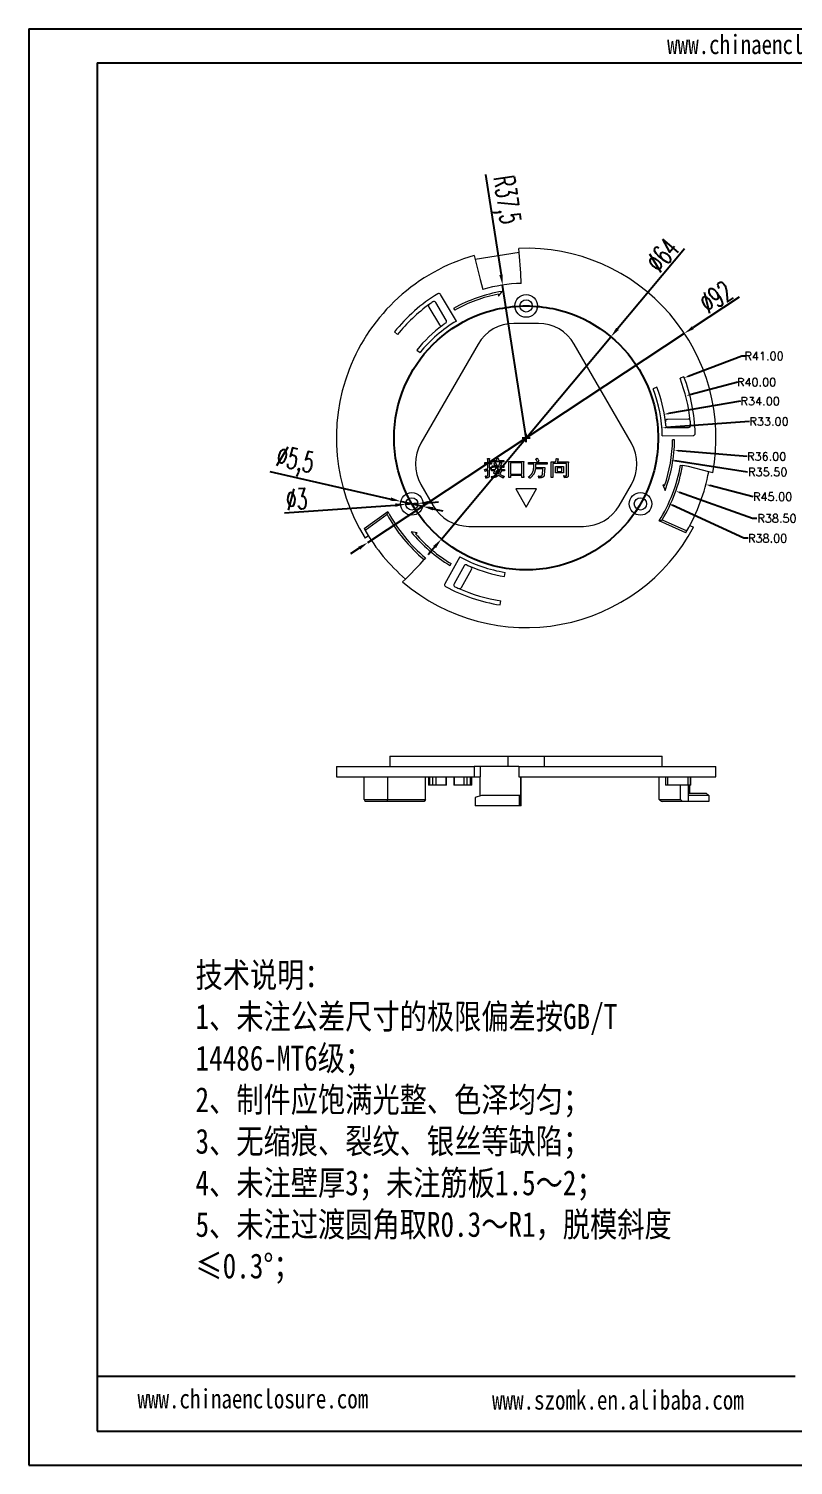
# Model space of a CAD drawing. Header units: inches. Extents: x 1813 to 4218, y 284 to 889.
# Drawn here: x 3725.3 to 3910.6, y 284.3 to 632.6 of the extents above; entities that cross this region are included whole.
import ezdxf

# ---------------------------------------------------------------- set-up
doc = ezdxf.new("R2010")
doc.units = ezdxf.units.IN
doc.header["$LTSCALE"] = 15
doc.linetypes.add('CENTER2', pattern=[28.575, 19.05, -3.175, 3.175, -3.175])
doc.layers.add('文字', color=81, linetype='Continuous')
doc.styles.add('SLDTEXTSTYLE2', font='TXT', dxfattribs={"width": 0.6, "bigfont": 'bigfont'})
doc.styles.get("Standard").update_dxf_attribs({"font": 'txt', "bigfont": 'gbcbig.shx'})
doc.styles.add('宋体', font='', dxfattribs={"width": 0.8, "height": 3.5})
doc.styles.get('宋体').set_extended_font_data('SimSun')
doc.dimstyles.new('2.5', dxfattribs={"dimtxt": 2, "dimasz": 1, "dimexe": 0.18, "dimexo": 0.0625, "dimgap": 0.09, "dimtad": 0, "dimtih": 1, "dimtoh": 1, "dimzin": 0, "dimdsep": 46, "dimtxsty": 'Standard', "dimcen": 1, "dimadec": 0, "dimazin": 2, "dimtfac": 1, "dimtofl": 0, "dimtmove": 0, "dimatfit": 3, "dimfxl": 1, "dimtolj": 1, "dimtzin": 0, "dimarcsym": 0})
doc.dimstyles.new('5', dxfattribs={"dimtxt": 5, "dimasz": 2.5, "dimexe": 1.25, "dimexo": 0.625, "dimtad": 1, "dimtxsty": 'SLDTEXTSTYLE2', "dimcen": 2.5, "dimclrd": 256, "dimclre": 256, "dimclrt": 256, "dimadec": 0, "dimazin": 0, "dimtfac": 1, "dimtmove": 0, "dimatfit": 3, "dimfxl": 1, "dimarcsym": 0})

# ---------------------------------------------------------------- blocks, each defined once
blk = doc.blocks.new('*D72')
at = {"lineweight": -2}
for p, q in [((3897.46, 567.53), (3886.32, 560.16)), ((3807.48, 508.06), (3884.23, 558.78)), ((3805.4, 506.68), (3803.31, 505.3))]:
    blk.add_line(p, q, dxfattribs=at)
for points in [[(3886.09, 560.51), (3886.55, 559.81), (3884.23, 558.78)], [(3805.17, 507.03), (3805.63, 506.33), (3807.48, 508.06)]]:
    blk.add_solid(points)
at = {"layer": 'Defpoints', "color": 0}
for p in [(3884.23, 558.78), (3807.48, 508.06)]:
    blk.add_point(p, dxfattribs=at)
at = {"insert": (3891.88, 567.58), "char_height": 5, "attachment_point": 5, "rotation": 33.4616, "style": 'SLDTEXTSTYLE2'}
blk.add_mtext('∅92', dxfattribs=at)
blk = doc.blocks.new('*D73')
at = {"color": 0, "lineweight": -2}
for p, q in [((3898.11, 553.28), (3885.12, 548.34)), ((3899.11, 553.28), (3898.11, 553.28)), ((3844.86, 533.42), (3846.86, 533.42)), ((3845.86, 532.42), (3845.86, 534.42))]:
    blk.add_line(p, q, dxfattribs=at)
at = {"color": 0}
blk.add_solid([(3885.06, 548.5), (3885.18, 548.19), (3884.18, 547.99)], dxfattribs=at)
at = {"layer": 'Defpoints', "color": 0}
for p in [(3884.18, 547.99), (3845.86, 533.42)]:
    blk.add_point(p, dxfattribs=at)
at = {"color": 0, "insert": (3903.53, 553.28), "char_height": 2, "attachment_point": 5}
blk.add_mtext('\\A1;R41.00', dxfattribs=at)
blk = doc.blocks.new('*D74')
at = {"color": 0, "lineweight": -2}
for p, q in [((3897.13, 546.93), (3885.5, 543.87)), ((3844.86, 533.42), (3846.86, 533.42)), ((3845.86, 532.42), (3845.86, 534.42))]:
    blk.add_line(p, q, dxfattribs=at)
at = {"color": 0}
blk.add_solid([(3885.46, 544.03), (3885.55, 543.71), (3884.54, 543.62)], dxfattribs=at)
at = {"layer": 'Defpoints', "color": 0}
for p in [(3884.54, 543.62), (3845.86, 533.42)]:
    blk.add_point(p, dxfattribs=at)
at = {"color": 0, "insert": (3901.72, 546.93), "char_height": 2, "attachment_point": 5}
blk.add_mtext('\\A1;R40.00', dxfattribs=at)
blk = doc.blocks.new('*D75')
at = {"color": 0, "lineweight": -2}
for p, q in [((3897.83, 542.33), (3880.35, 539.34)), ((3844.86, 533.42), (3846.86, 533.42)), ((3845.86, 532.42), (3845.86, 534.42))]:
    blk.add_line(p, q, dxfattribs=at)
at = {"color": 0}
blk.add_solid([(3880.33, 539.5), (3880.38, 539.17), (3879.37, 539.17)], dxfattribs=at)
at = {"layer": 'Defpoints', "color": 0}
for p in [(3879.37, 539.17), (3845.86, 533.42)]:
    blk.add_point(p, dxfattribs=at)
at = {"color": 0, "insert": (3902.59, 542.33), "char_height": 2, "attachment_point": 5}
blk.add_mtext('\\A1;R34.00', dxfattribs=at)
blk = doc.blocks.new('*D76')
at = {"color": 0, "lineweight": -2}
for p, q in [((3899.98, 537.4), (3879.77, 535.91)), ((3844.86, 533.42), (3846.86, 533.42)), ((3845.86, 532.42), (3845.86, 534.42))]:
    blk.add_line(p, q, dxfattribs=at)
at = {"color": 0}
blk.add_solid([(3879.75, 536.08), (3879.78, 535.75), (3878.77, 535.84)], dxfattribs=at)
at = {"layer": 'Defpoints', "color": 0}
for p in [(3845.86, 533.42), (3878.77, 535.84)]:
    blk.add_point(p, dxfattribs=at)
at = {"color": 0, "insert": (3904.74, 537.4), "char_height": 2, "attachment_point": 5}
blk.add_mtext('\\A1;R33.00', dxfattribs=at)
blk = doc.blocks.new('*D77')
at = {"color": 0, "lineweight": -2}
for p, q in [((3844.86, 533.42), (3846.86, 533.42)), ((3845.86, 532.42), (3845.86, 534.42)), ((3900.74, 513.9), (3883.07, 520.18)), ((3901.74, 513.9), (3900.74, 513.9))]:
    blk.add_line(p, q, dxfattribs=at)
at = {"color": 0}
blk.add_solid([(3883.13, 520.34), (3883.02, 520.03), (3882.13, 520.52)], dxfattribs=at)
at = {"layer": 'Defpoints', "color": 0}
for p in [(3845.86, 533.42), (3882.13, 520.52)]:
    blk.add_point(p, dxfattribs=at)
at = {"color": 0, "insert": (3906.67, 513.9), "char_height": 2, "attachment_point": 5}
blk.add_mtext('\\A1;R38.50', dxfattribs=at)
blk = doc.blocks.new('*D78')
at = {"color": 0, "lineweight": -2}
for p, q in [((3844.86, 533.42), (3846.86, 533.42)), ((3845.86, 532.42), (3845.86, 534.42)), ((3898.64, 509.07), (3881.27, 517.08)), ((3899.64, 509.07), (3898.64, 509.07))]:
    blk.add_line(p, q, dxfattribs=at)
at = {"color": 0}
blk.add_solid([(3881.34, 517.23), (3881.2, 516.93), (3880.36, 517.5)], dxfattribs=at)
at = {"layer": 'Defpoints', "color": 0}
for p in [(3845.86, 533.42), (3880.36, 517.5)]:
    blk.add_point(p, dxfattribs=at)
at = {"color": 0, "insert": (3904.39, 509.07), "char_height": 2, "attachment_point": 5}
blk.add_mtext('\\A1;R38.00', dxfattribs=at)
blk = doc.blocks.new('*D79')
at = {"color": 0, "lineweight": -2}
for p, q in [((3844.86, 533.42), (3846.86, 533.42)), ((3845.86, 532.42), (3845.86, 534.42)), ((3900.86, 519.16), (3890.38, 521.87))]:
    blk.add_line(p, q, dxfattribs=at)
at = {"color": 0}
blk.add_solid([(3890.43, 522.03), (3890.34, 521.71), (3889.42, 522.12)], dxfattribs=at)
at = {"layer": 'Defpoints', "color": 0}
for p in [(3845.86, 533.42), (3889.42, 522.12)]:
    blk.add_point(p, dxfattribs=at)
at = {"color": 0, "insert": (3905.62, 519.16), "char_height": 2, "attachment_point": 5}
blk.add_mtext('\\A1;R45.00', dxfattribs=at)
blk = doc.blocks.new('*D80')
at = {"lineweight": -2}
for p, q in [((3884.26, 579.25), (3868.01, 559.86)), ((3825.31, 508.89), (3866.41, 557.95)), ((3823.7, 506.98), (3822.09, 505.06))]:
    blk.add_line(p, q, dxfattribs=at)
for points in [[(3867.7, 560.13), (3868.33, 559.6), (3866.41, 557.95)], [(3823.38, 507.24), (3824.02, 506.71), (3825.31, 508.89)]]:
    blk.add_solid(points)
at = {"layer": 'Defpoints', "color": 0}
for p in [(3866.41, 557.95), (3825.31, 508.89)]:
    blk.add_point(p, dxfattribs=at)
at = {"insert": (3878.89, 577.72), "char_height": 5, "attachment_point": 5, "rotation": 50.0415, "style": 'SLDTEXTSTYLE2'}
blk.add_mtext('∅64', dxfattribs=at)
blk = doc.blocks.new('*D81')
at = {"lineweight": -2}
for p, q in [((3783.75, 525.26), (3813.03, 518.59)), ((3820.83, 516.81), (3815.46, 518.03)), ((3823.26, 516.25), (3825.7, 515.7))]:
    blk.add_line(p, q, dxfattribs=at)
for points in [[(3813.12, 518.99), (3812.93, 518.18), (3815.46, 518.03)], [(3823.36, 516.66), (3823.17, 515.85), (3820.83, 516.81)]]:
    blk.add_solid(points)
at = {"layer": 'Defpoints', "color": 0}
for p in [(3815.46, 518.03), (3820.83, 516.81)]:
    blk.add_point(p, dxfattribs=at)
at = {"insert": (3789.78, 527.52), "char_height": 5, "attachment_point": 5, "rotation": 347.1523, "style": 'SLDTEXTSTYLE2'}
blk.add_mtext('∅5,5', dxfattribs=at)
blk = doc.blocks.new('*D82')
at = {"lineweight": -2}
for p, q in [((3787.32, 515.25), (3814.15, 517.14)), ((3819.64, 517.53), (3816.65, 517.31)), ((3822.13, 517.7), (3824.63, 517.88))]:
    blk.add_line(p, q, dxfattribs=at)
for points in [[(3814.13, 517.55), (3814.18, 516.72), (3816.65, 517.31)], [(3822.11, 518.12), (3822.16, 517.29), (3819.64, 517.53)]]:
    blk.add_solid(points)
at = {"layer": 'Defpoints', "color": 0}
for p in [(3816.65, 517.31), (3819.64, 517.53)]:
    blk.add_point(p, dxfattribs=at)
at = {"insert": (3790.22, 518.58), "char_height": 5, "attachment_point": 5, "rotation": 4.034, "style": 'SLDTEXTSTYLE2'}
blk.add_mtext('∅3', dxfattribs=at)
blk = doc.blocks.new('*D83')
at = {"lineweight": -2}
for p, q in [((3836.03, 597.29), (3839.77, 572.95)), ((3845.86, 533.42), (3840.15, 570.48))]:
    blk.add_line(p, q, dxfattribs=at)
blk.add_solid([(3840.19, 573.02), (3839.36, 572.89), (3840.15, 570.48)])
at = {"layer": 'Defpoints', "color": 0}
for p in [(3840.15, 570.48), (3845.86, 533.42)]:
    blk.add_point(p, dxfattribs=at)
at = {"insert": (3840.57, 591.04), "char_height": 5, "attachment_point": 5, "rotation": 278.7489, "style": 'SLDTEXTSTYLE2'}
blk.add_mtext('R37,5', dxfattribs=at)
blk = doc.blocks.new('*D89')
at = {"color": 0, "lineweight": -2}
for p, q in [((3844.86, 533.42), (3846.86, 533.42)), ((3845.86, 532.42), (3845.86, 534.42)), ((3899.42, 528.91), (3882.73, 530.32))]:
    blk.add_line(p, q, dxfattribs=at)
at = {"color": 0}
blk.add_solid([(3882.74, 530.48), (3882.71, 530.15), (3881.73, 530.4)], dxfattribs=at)
at = {"layer": 'Defpoints', "color": 0}
for p in [(3845.86, 533.42), (3881.73, 530.4)]:
    blk.add_point(p, dxfattribs=at)
at = {"color": 0, "insert": (3904.17, 528.91), "char_height": 2, "attachment_point": 5}
blk.add_mtext('\\A1;R36.00', dxfattribs=at)
blk = doc.blocks.new('*D90')
at = {"color": 0, "lineweight": -2}
for p, q in [((3844.86, 533.42), (3846.86, 533.42)), ((3845.86, 532.42), (3845.86, 534.42)), ((3899.51, 525.14), (3881.93, 527.85))]:
    blk.add_line(p, q, dxfattribs=at)
at = {"color": 0}
blk.add_solid([(3881.96, 528.02), (3881.9, 527.69), (3880.94, 528)], dxfattribs=at)
at = {"layer": 'Defpoints', "color": 0}
for p in [(3845.86, 533.42), (3880.94, 528)]:
    blk.add_point(p, dxfattribs=at)
at = {"color": 0, "insert": (3904.43, 525.14), "char_height": 2, "attachment_point": 5}
blk.add_mtext('\\A1;R35.50', dxfattribs=at)

msp = doc.modelspace()

# ---------------------------------------------------------------- linework, layer by layer
for p, q in [((3725.294, 632.646), (4217.981, 632.646)), ((3725.294, 632.646), (3725.294, 284.282)), ((3741.883, 624.352), (4209.687, 624.352)), ((3741.883, 624.352), (3741.883, 292.576)), ((3911.089, 305.847), (3741.883, 305.847)), ((3741.883, 292.576), (4209.687, 292.576)), ((3725.294, 284.282), (4217.981, 284.282))]:
    msp.add_line(p, q)
at = {"color": 7, "linetype": 'Continuous', "lineweight": 15}
for p, q in [((3844.197, 578.39), (3833.513, 576.695)), ((3844.197, 578.39), (3844.121, 579.387)), ((3844.575, 573.4), (3844.197, 578.39)), ((3833.277, 577.666), (3833.513, 576.695)), ((3833.513, 576.695), (3834.699, 571.832)), ((3834.699, 571.832), (3835.396, 569.432)), ((3844.655, 570.901), (3844.575, 573.4)), ((3828.953, 561.762), (3825.112, 568.2)), ((3839.146, 567.814), (3840.05, 568.949)), ((3839.146, 568.28), (3839.146, 567.814)), ((3822.267, 565.161), (3824.84, 560.848)), ((3826.513, 561.947), (3823.946, 566.251)), ((3828.282, 564.838), (3828.538, 564.409)), ((3848.827, 561.17), (3842.888, 561.17)), ((3813.911, 559.119), (3814.69, 558.492)), ((3819.366, 554.732), (3820.145, 554.105)), ((3834.228, 556.17), (3820.341, 532.117)), ((3871.375, 532.117), (3857.487, 556.17)), ((3884.087, 548.237), (3883.154, 547.876)), ((3877.56, 545.707), (3876.627, 545.346)), ((3885.141, 537.979), (3880.119, 537.908)), ((3878.854, 533.89), (3886.35, 533.996)), ((3880.235, 535.909), (3885.246, 535.981)), ((3881.854, 532.932), (3881.354, 532.925)), ((3835.833, 527.068), (3835.833, 527.477)), ((3836.406, 527.436), (3836.549, 527.436)), ((3836.549, 527.089), (3836.406, 527.089)), ((3836.508, 528.398), (3836.958, 528.398)), ((3836.549, 527.436), (3836.549, 528.051)), ((3836.549, 525.983), (3836.549, 527.089)), ((3836.918, 528.051), (3836.918, 527.436)), ((3836.918, 527.089), (3836.918, 526.127)), ((3837.429, 527.457), (3837.429, 527.068)), ((3837.593, 526.27), (3837.593, 526.659)), ((3837.634, 527.6), (3837.634, 527.969)), ((3838.023, 526.618), (3839.23, 526.618)), ((3840.07, 526.29), (3838.064, 526.29)), ((3838.125, 527.948), (3838.821, 527.948)), ((3839.988, 527.621), (3838.187, 527.621)), ((3839.108, 528.521), (3839.271, 527.948)), ((3839.271, 527.948), (3839.967, 527.948)), ((3839.619, 526.618), (3840.029, 526.618)), ((3840.458, 527.969), (3840.458, 527.6)), ((3840.458, 526.659), (3840.458, 526.27)), ((3841.646, 527.723), (3845.268, 527.723)), ((3841.666, 524.653), (3841.666, 526.802)), ((3844.839, 527.375), (3842.075, 527.375)), ((3842.075, 527.375), (3842.075, 524.632)), ((3844.839, 524.632), (3844.839, 527.375)), ((3845.248, 526.802), (3845.248, 524.653)), ((3846.415, 527.048), (3846.415, 527.457)), ((3847.131, 527.436), (3850.181, 527.436)), ((3847.725, 527.068), (3847.151, 527.068)), ((3848.113, 526.249), (3850.406, 526.249)), ((3850.242, 527.068), (3848.134, 527.068)), ((3850.979, 527.457), (3850.979, 527.048)), ((3851.9, 527.6), (3852.964, 527.6)), ((3851.92, 524.653), (3851.92, 526.863)), ((3852.33, 527.232), (3852.33, 523.793)), ((3855.666, 527.232), (3852.33, 527.232)), ((3852.964, 526.515), (3854.95, 526.515)), ((3853.394, 527.6), (3856.096, 527.6)), ((3854.499, 526.188), (3853.394, 526.188)), ((3853.394, 526.188), (3853.394, 525.267)), ((3854.499, 525.267), (3854.499, 526.188)), ((3855.666, 524.469), (3855.666, 527.232)), ((3856.075, 526.884), (3856.075, 524.387)), ((3883.281, 526.827), (3883.774, 526.74)), ((3885.251, 526.48), (3883.774, 526.74)), ((3890.104, 525.218), (3885.251, 526.48)), ((3836.549, 524.428), (3836.549, 525.594)), ((3836.918, 525.738), (3836.918, 524.264)), ((3837.47, 525.41), (3837.47, 525.799)), ((3837.92, 525.758), (3838.412, 525.758)), ((3838.268, 525.431), (3837.941, 525.431)), ((3839.476, 525.431), (3838.698, 525.431)), ((3838.862, 525.758), (3840.172, 525.758)), ((3840.213, 525.431), (3839.865, 525.431)), ((3840.622, 525.779), (3840.622, 525.41)), ((3842.075, 523.855), (3841.646, 523.855)), ((3842.075, 524.632), (3844.839, 524.632)), ((3842.075, 524.284), (3842.075, 523.855)), ((3844.839, 524.284), (3842.075, 524.284)), ((3844.839, 523.855), (3844.839, 524.284)), ((3845.268, 523.855), (3844.839, 523.855)), ((3849.935, 525.881), (3848.093, 525.881)), ((3849.812, 524.551), (3849.935, 525.881)), ((3850.324, 525.472), (3850.201, 524.346)), ((3852.33, 523.793), (3851.9, 523.793)), ((3854.95, 524.939), (3852.964, 524.939)), ((3852.985, 525.513), (3852.985, 526.024)), ((3853.394, 525.267), (3854.499, 525.267)), ((3854.929, 525.983), (3854.929, 525.513)), ((3891.074, 524.966), (3890.104, 525.218)), ((3820.341, 522.117), (3823.31, 516.974)), ((3848.392, 521.044), (3843.323, 521.044)), ((3843.323, 521.044), (3845.858, 516.654)), ((3845.858, 516.654), (3848.392, 521.044)), ((3868.405, 516.974), (3871.375, 522.117)), ((3879.403, 521.803), (3878.999, 522.035)), ((3878.999, 522.035), (3879.53, 520.686)), ((3806.598, 511.428), (3812.314, 515.564)), ((3812.146, 514.825), (3806.846, 510.99)), ((3884.533, 510.416), (3878.093, 513.299)), ((3878.817, 513.523), (3884.788, 510.85)), ((3885.522, 512.165), (3886.437, 511.756)), ((3807.618, 509.698), (3806.806, 509.11)), ((3819.427, 510.411), (3817.993, 510.626)), ((3819.024, 510.178), (3819.427, 510.411)), ((3831.97, 511.974), (3859.745, 511.974)), ((3816.631, 499.203), (3820.15, 502.775)), ((3820.15, 502.775), (3821.114, 503.924)), ((3821.436, 504.307), (3821.114, 503.924)), ((3829.766, 504.61), (3826.11, 498.064)), ((3827.437, 502.49), (3827.68, 502.927)), ((3830.825, 502.404), (3828.381, 498.029)), ((3815.927, 498.489), (3816.631, 499.203)), ((3830.164, 497.12), (3832.613, 501.505)), ((3840.647, 499.822), (3840.801, 500.81)), ((3839.575, 492.905), (3839.728, 493.893)), ((3799.858, 453.733), (3799.858, 451.233)), ((3799.858, 453.733), (3833.277, 453.733)), ((3812.858, 456.233), (3812.858, 453.733)), ((3812.858, 456.233), (3841.412, 456.233)), ((3833.277, 453.733), (3833.277, 451.233)), ((3834.699, 453.733), (3833.277, 453.733)), ((3834.699, 453.733), (3834.699, 451.233)), ((3844.121, 453.733), (3834.699, 453.733)), ((3841.412, 456.233), (3841.412, 453.733)), ((3841.412, 456.233), (3850.303, 456.233)), ((3844.121, 453.733), (3844.121, 451.233)), ((3844.121, 453.733), (3891.858, 453.733)), ((3850.303, 453.733), (3850.303, 456.233)), ((3850.303, 456.233), (3878.858, 456.233)), ((3878.858, 453.733), (3878.858, 456.233)), ((3891.858, 451.233), (3891.858, 453.733)), ((3799.858, 451.233), (3833.277, 451.233)), ((3806.598, 445.733), (3806.598, 451.233)), ((3812.314, 445.733), (3812.314, 451.233)), ((3821.436, 445.733), (3821.436, 451.233)), ((3822.197, 451.233), (3822.197, 449.233)), ((3822.403, 451.233), (3822.403, 449.233)), ((3826.584, 449.233), (3826.584, 451.233)), ((3828.317, 451.233), (3828.317, 449.233)), ((3832.375, 449.233), (3832.375, 451.233)), ((3832.677, 449.233), (3832.677, 451.233)), ((3833.277, 451.233), (3834.699, 451.233)), ((3834.699, 446.632), (3834.699, 451.233)), ((3844.121, 451.233), (3891.858, 451.233)), ((3844.575, 446.733), (3844.575, 451.233)), ((3844.655, 444.233), (3844.655, 451.233)), ((3878.093, 445.733), (3878.093, 451.233)), ((3879.626, 451.233), (3879.626, 449.233)), ((3880.119, 451.233), (3880.119, 449.233)), ((3885.141, 449.233), (3885.141, 451.233)), ((3885.646, 451.233), (3885.646, 449.233)), ((3885.739, 449.233), (3885.739, 451.233)), ((3822.403, 449.233), (3822.197, 449.233)), ((3823.234, 449.233), (3822.403, 449.233)), ((3823.946, 449.233), (3823.234, 449.233)), ((3826.513, 449.233), (3823.946, 449.233)), ((3826.584, 449.233), (3826.513, 449.233)), ((3828.381, 449.233), (3828.317, 449.233)), ((3830.825, 449.233), (3828.381, 449.233)), ((3831.473, 449.233), (3830.825, 449.233)), ((3832.375, 449.233), (3831.473, 449.233)), ((3832.677, 449.233), (3832.375, 449.233)), ((3835, 446.733), (3833.513, 446.233)), ((3833.513, 446.233), (3833.513, 444.233)), ((3844.197, 446.733), (3835, 446.733)), ((3844.197, 446.733), (3844.197, 444.233)), ((3844.575, 446.733), (3844.197, 446.733)), ((3844.575, 444.233), (3844.575, 446.733)), ((3880.119, 449.233), (3879.626, 449.233)), ((3885.141, 449.233), (3880.119, 449.233)), ((3883.281, 445.733), (3883.281, 449.233)), ((3885.646, 449.233), (3885.141, 449.233)), ((3885.251, 446.733), (3885.251, 449.233)), ((3885.251, 447.233), (3889.458, 447.233)), ((3885.251, 445.233), (3885.251, 446.733)), ((3890.104, 446.733), (3885.251, 446.733)), ((3885.522, 447.233), (3885.522, 449.233)), ((3885.737, 449.233), (3885.646, 449.233)), ((3885.739, 449.233), (3885.737, 449.233)), ((3890.104, 446.733), (3890.104, 445.233)), ((3806.598, 445.733), (3812.314, 445.733)), ((3812.146, 445.233), (3806.846, 445.233)), ((3821.114, 445.233), (3812.146, 445.233)), ((3812.314, 445.733), (3821.436, 445.733)), ((3821.436, 445.733), (3821.114, 445.233)), ((3844.197, 444.233), (3833.513, 444.233)), ((3844.575, 444.233), (3844.197, 444.233)), ((3844.655, 444.233), (3844.575, 444.233)), ((3878.093, 445.733), (3883.281, 445.733)), ((3883.774, 445.233), (3878.817, 445.233)), ((3883.281, 445.733), (3883.774, 445.233)), ((3885.251, 445.233), (3883.774, 445.233)), ((3890.104, 445.233), (3885.251, 445.233))]:
    msp.add_line(p, q, dxfattribs=at)
at = {"color": 8, "linetype": 'Continuous', "lineweight": 15}
for p, q in [((3823.234, 449.233), (3823.234, 451.233)), ((3823.946, 451.233), (3823.946, 449.233)), ((3826.513, 449.233), (3826.513, 451.233)), ((3828.381, 451.233), (3828.381, 449.233)), ((3830.825, 449.233), (3830.825, 451.233)), ((3831.473, 451.233), (3831.473, 449.233)), ((3885.737, 449.233), (3885.737, 451.233))]:
    msp.add_line(p, q, dxfattribs=at)
at = {"color": 7, "linetype": 'Continuous', "lineweight": 15}
for centre, radius in [((3845.858, 565.42), 2.75), ((3845.858, 565.42), 1.5), ((3818.145, 517.42), 2.75), ((3873.57, 517.42), 2.75), ((3818.145, 517.42), 1.5), ((3873.57, 517.42), 1.5)]:
    msp.add_circle(centre, radius, dxfattribs=at)
at = {"color": 1, "linetype": 'CENTER2'}
msp.add_circle((3845.858, 533.42), 32, dxfattribs=at)
at = {"color": 7, "linetype": 'Continuous', "lineweight": 15}
for centre, radius, start, end in [((3845.858, 533.42), 46, 349.40896, 92.16317), ((3845.858, 533.42), 46, 105.87251, 211.9031), ((3845.858, 533.42), 41, 121.52236, 141.18524), ((3824.683, 567.944), 0.5, 30.81499, 121.52236), ((3845.858, 533.42), 36, 99.28399, 119.22323), ((3845.858, 533.42), 35.5, 100.89759, 119.20081), ((3845.858, 533.42), 37.5, 91.83708, 106.19859), ((3845.858, 533.42), 40, 125.8985, 141.18524), ((3822.697, 565.418), 0.5, 125.8985, 210.81499), ((3845.858, 533.42), 40, 124.44373, 125.8985), ((3823.516, 565.995), 0.5, 30.81499, 124.44373), ((3845.858, 533.42), 33, 120.81499, 141.18524), ((3845.858, 533.42), 34, 124.9705, 126.63762), ((3826.084, 561.691), 0.5, 304.9705, 30.81499), ((3842.888, 551.17), 10, 90, 150), ((3848.827, 551.17), 10, 30, 90), ((3845.858, 533.42), 34, 126.63762, 141.18524), ((3825.27, 561.104), 0.5, 210.81499, 306.63762), ((3845.858, 533.42), 40, 5.8985, 21.18524), ((3845.858, 533.42), 41, 1.52236, 21.18524), ((3845.858, 533.42), 33, 0.81499, 21.18524), ((3845.858, 533.42), 34, 6.63762, 21.18524), ((3880.126, 537.408), 0.5, 90.81499, 186.63762), ((3845.858, 533.42), 34, 4.9705, 6.63762), ((3885.148, 537.48), 0.5, 5.8985, 90.81499), ((3885.239, 536.481), 0.5, 270.81499, 4.44373), ((3845.858, 533.42), 40, 4.44373, 5.8985), ((3880.228, 536.409), 0.5, 184.9705, 270.81499), ((3886.343, 534.496), 0.5, 270.81499, 1.52236), ((3829.001, 527.117), 10, 150, 210), ((3862.714, 527.117), 10, 330, 30), ((3845.858, 533.42), 35.5, 340.89759, 359.20081), ((3845.858, 533.42), 36, 339.28399, 359.22323), ((3845.858, 533.42), 38, 328.02761, 350.00806), ((3845.858, 533.42), 38.5, 328.88067, 350.00806), ((3845.858, 533.42), 45, 329.89703, 349.49769), ((3831.97, 521.974), 10, 210, 270), ((3859.745, 521.974), 10, 270, 330), ((3845.858, 533.42), 38.5, 208.88067, 230.00806), ((3845.858, 533.42), 38, 208.02761, 230.00806), ((3845.858, 533.42), 45, 209.25652, 209.89703), ((3845.858, 533.42), 45, 209.89703, 229.49769), ((3845.858, 533.42), 46, 229.40896, 331.9031), ((3845.858, 533.42), 36, 219.28399, 239.22323), ((3845.858, 533.42), 35.5, 220.89759, 239.20081), ((3845.858, 533.42), 45, 329.25652, 329.89703), ((3845.858, 533.42), 33, 240.81499, 261.18524), ((3831.261, 502.16), 0.5, 64.9705, 150.81499), ((3845.858, 533.42), 34, 244.9705, 246.63762), ((3832.177, 501.749), 0.5, 330.81499, 66.63762), ((3845.858, 533.42), 34, 246.63762, 261.18524), ((3826.546, 497.821), 0.5, 150.81499, 241.52236), ((3845.858, 533.42), 41, 241.52236, 261.18524), ((3828.817, 497.785), 0.5, 150.81499, 244.44373), ((3845.858, 533.42), 40, 244.44373, 245.8985), ((3829.728, 497.364), 0.5, 245.8985, 330.81499), ((3845.858, 533.42), 40, 245.8985, 261.18524)]:
    msp.add_arc(centre, radius, start, end, dxfattribs=at)
for centre, major_axis, ratio, start_param, end_param in [((3845.858, 447.266), (44.999, -1.938), 0.1610108, 0.1902339, 0.2569605), ((3845.858, 440.535), (-40.076, 40.076), 0.5107443, 0.9828288, 0.9940077)]:
    msp.add_ellipse(centre, major_axis=major_axis, ratio=ratio, start_param=start_param, end_param=end_param, dxfattribs=at)
for points, knots in [([(3835.833, 527.477), (3835.883, 527.471), (3835.982, 527.458), (3836.128, 527.447), (3836.268, 527.437), (3836.361, 527.437), (3836.406, 527.436)], [0, 0, 0, 0, 0.2642764, 0.5196137, 0.7639611, 1, 1, 1, 1]), ([(3836.406, 527.089), (3836.31, 527.088), (3836.119, 527.086), (3835.928, 527.074), (3835.833, 527.068)], [0, 0, 0, 0, 0.4996934, 1, 1, 1, 1]), ([(3836.549, 528.051), (3836.549, 528.073), (3836.548, 528.123), (3836.539, 528.203), (3836.526, 528.297), (3836.514, 528.363), (3836.508, 528.398)], [0, 0, 0, 0, 0.1924467, 0.4246916, 0.6930332, 1, 1, 1, 1]), ([(3836.958, 528.398), (3836.952, 528.363), (3836.94, 528.297), (3836.929, 528.203), (3836.919, 528.123), (3836.918, 528.073), (3836.918, 528.051)], [0, 0, 0, 0, 0.3069903, 0.5750649, 0.8075386, 1, 1, 1, 1]), ([(3836.918, 527.436), (3836.954, 527.437), (3837.031, 527.438), (3837.152, 527.442), (3837.287, 527.448), (3837.38, 527.454), (3837.429, 527.457)], [0, 0, 0, 0, 0.2116709, 0.4500773, 0.7123174, 1, 1, 1, 1]), ([(3837.429, 527.068), (3837.38, 527.071), (3837.287, 527.077), (3837.152, 527.083), (3837.031, 527.087), (3836.954, 527.088), (3836.918, 527.089)], [0, 0, 0, 0, 0.2876826, 0.5499227, 0.7883291, 1, 1, 1, 1]), ([(3836.918, 526.127), (3836.927, 526.132), (3836.95, 526.145), (3836.988, 526.165), (3837.034, 526.188), (3837.089, 526.215), (3837.152, 526.245), (3837.224, 526.277), (3837.303, 526.314), (3837.359, 526.339), (3837.388, 526.352)], [0, 0, 0, 0, 0.0650243, 0.1475429, 0.2482048, 0.3644602, 0.4976332, 0.6477418, 0.815397, 1, 1, 1, 1]), ([(3837.388, 526.352), (3837.389, 526.31), (3837.389, 526.233), (3837.393, 526.127), (3837.398, 526.039), (3837.405, 525.986), (3837.409, 525.963)], [0, 0, 0, 0, 0.318998, 0.5914668, 0.8176187, 1, 1, 1, 1]), ([(3837.593, 526.659), (3837.64, 526.656), (3837.727, 526.65), (3837.846, 526.639), (3837.942, 526.63), (3837.999, 526.622), (3838.023, 526.618)], [0, 0, 0, 0, 0.3290043, 0.6056555, 0.8297238, 1, 1, 1, 1]), ([(3838.064, 526.29), (3838.036, 526.29), (3837.973, 526.289), (3837.867, 526.285), (3837.737, 526.279), (3837.644, 526.273), (3837.593, 526.27)], [0, 0, 0, 0, 0.1769767, 0.40232614, 0.67609303, 1, 1, 1, 1]), ([(3837.634, 527.969), (3837.67, 527.965), (3837.745, 527.958), (3837.863, 527.953), (3837.99, 527.949), (3838.079, 527.949), (3838.125, 527.948)], [0, 0, 0, 0, 0.2196466, 0.4588681, 0.7194641, 1, 1, 1, 1]), ([(3838.187, 527.621), (3838.134, 527.62), (3838.033, 527.62), (3837.889, 527.616), (3837.757, 527.61), (3837.674, 527.604), (3837.634, 527.6)], [0, 0, 0, 0, 0.2850551, 0.5455201, 0.7842206, 1, 1, 1, 1]), ([(3838.023, 527.232), (3838.059, 527.249), (3838.128, 527.281), (3838.225, 527.332), (3838.313, 527.383), (3838.366, 527.419), (3838.391, 527.436)], [0, 0, 0, 0, 0.28280323, 0.54231441, 0.78229193, 1, 1, 1, 1]), ([(3838.33, 526.659), (3838.316, 526.69), (3838.29, 526.751), (3838.251, 526.839), (3838.211, 526.92), (3838.173, 526.995), (3838.135, 527.064), (3838.097, 527.125), (3838.061, 527.182), (3838.035, 527.216), (3838.023, 527.232)], [0, 0, 0, 0, 0.1572892, 0.3051282, 0.4434825, 0.5729957, 0.6927308, 0.8044243, 0.9060295, 1, 1, 1, 1]), ([(3838.739, 526.822), (3838.713, 526.814), (3838.664, 526.798), (3838.593, 526.775), (3838.531, 526.752), (3838.475, 526.733), (3838.428, 526.711), (3838.388, 526.694), (3838.356, 526.676), (3838.338, 526.664), (3838.33, 526.659)], [0, 0, 0, 0, 0.1854225, 0.353484, 0.5031758, 0.6366113, 0.7525443, 0.8522882, 0.9343816, 1, 1, 1, 1]), ([(3838.391, 527.436), (3838.411, 527.403), (3838.449, 527.34), (3838.504, 527.247), (3838.553, 527.16), (3838.601, 527.081), (3838.64, 527.007), (3838.678, 526.94), (3838.71, 526.879), (3838.73, 526.841), (3838.739, 526.822)], [0, 0, 0, 0, 0.1637266, 0.3158537, 0.4573123, 0.5877165, 0.7078756, 0.816039, 0.913069, 1, 1, 1, 1]), ([(3838.412, 525.758), (3838.423, 525.786), (3838.445, 525.84), (3838.474, 525.917), (3838.502, 525.988), (3838.524, 526.052), (3838.543, 526.111), (3838.557, 526.163), (3838.569, 526.208), (3838.573, 526.236), (3838.575, 526.249)], [0, 0, 0, 0, 0.17502515, 0.33459992, 0.47980493, 0.61290229, 0.72936591, 0.8339474, 0.92432291, 1, 1, 1, 1]), ([(3838.575, 526.249), (3838.603, 526.238), (3838.656, 526.216), (3838.733, 526.185), (3838.802, 526.157), (3838.865, 526.133), (3838.92, 526.111), (3838.968, 526.092), (3839.01, 526.078), (3839.035, 526.069), (3839.046, 526.065)], [0, 0, 0, 0, 0.1781951, 0.3416306, 0.4889179, 0.6222923, 0.7400649, 0.8411456, 0.9283915, 1, 1, 1, 1]), ([(3838.678, 528.419), (3838.723, 528.429), (3838.806, 528.447), (3838.923, 528.473), (3839.022, 528.497), (3839.081, 528.514), (3839.108, 528.521)], [0, 0, 0, 0, 0.31091183, 0.58182274, 0.81148362, 1, 1, 1, 1]), ([(3838.821, 527.948), (3838.814, 527.976), (3838.801, 528.029), (3838.783, 528.106), (3838.763, 528.175), (3838.745, 528.238), (3838.728, 528.293), (3838.71, 528.341), (3838.695, 528.383), (3838.683, 528.408), (3838.678, 528.419)], [0, 0, 0, 0, 0.1741948, 0.3342142, 0.4793519, 0.6122301, 0.7299401, 0.8330852, 0.9236278, 1, 1, 1, 1]), ([(3839.046, 526.065), (3839.04, 526.059), (3839.028, 526.046), (3839.01, 526.021), (3838.99, 525.992), (3838.969, 525.956), (3838.944, 525.915), (3838.919, 525.868), (3838.89, 525.815), (3838.872, 525.778), (3838.862, 525.758)], [0, 0, 0, 0, 0.0687411, 0.1531957, 0.25216, 0.368764, 0.5012932, 0.6505893, 0.8177609, 1, 1, 1, 1]), ([(3839.23, 526.618), (3839.247, 526.663), (3839.28, 526.751), (3839.323, 526.882), (3839.364, 527.007), (3839.399, 527.127), (3839.431, 527.243), (3839.457, 527.353), (3839.479, 527.457), (3839.491, 527.526), (3839.496, 527.559)], [0, 0, 0, 0, 0.1473217, 0.2877425, 0.42181, 0.5500739, 0.6718638, 0.7872575, 0.8963461, 1, 1, 1, 1]), ([(3839.496, 527.559), (3839.524, 527.545), (3839.577, 527.516), (3839.654, 527.477), (3839.723, 527.442), (3839.786, 527.412), (3839.841, 527.386), (3839.889, 527.365), (3839.93, 527.347), (3839.956, 527.338), (3839.967, 527.334)], [0, 0, 0, 0, 0.1805107, 0.3454109, 0.4934226, 0.6271654, 0.7440607, 0.8441358, 0.9306726, 1, 1, 1, 1]), ([(3839.967, 527.334), (3839.956, 527.323), (3839.93, 527.299), (3839.897, 527.247), (3839.858, 527.181), (3839.816, 527.1), (3839.771, 527.002), (3839.723, 526.888), (3839.671, 526.759), (3839.637, 526.666), (3839.619, 526.618)], [0, 0, 0, 0, 0.0582202, 0.134351, 0.2289694, 0.344095, 0.4774733, 0.6318028, 0.80595, 1, 1, 1, 1]), ([(3839.967, 527.948), (3840.013, 527.951), (3840.102, 527.958), (3840.23, 527.963), (3840.348, 527.968), (3840.423, 527.968), (3840.458, 527.969)], [0, 0, 0, 0, 0.2811794, 0.5420005, 0.7810719, 1, 1, 1, 1]), ([(3840.458, 527.6), (3840.382, 527.606), (3840.225, 527.618), (3840.068, 527.62), (3839.988, 527.621)], [0, 0, 0, 0, 0.4900117, 1, 1, 1, 1]), ([(3840.029, 526.618), (3840.055, 526.619), (3840.104, 526.623), (3840.176, 526.628), (3840.24, 526.632), (3840.298, 526.638), (3840.348, 526.643), (3840.391, 526.649), (3840.427, 526.653), (3840.449, 526.657), (3840.458, 526.659)], [0, 0, 0, 0, 0.1811687, 0.3465833, 0.4961186, 0.6300533, 0.7465244, 0.8473035, 0.9321929, 1, 1, 1, 1]), ([(3840.458, 526.27), (3840.432, 526.273), (3840.376, 526.28), (3840.285, 526.285), (3840.182, 526.289), (3840.108, 526.29), (3840.07, 526.29)], [0, 0, 0, 0, 0.2017178, 0.4356682, 0.7004034, 1, 1, 1, 1]), ([(3841.666, 526.802), (3841.666, 526.883), (3841.665, 527.041), (3841.661, 527.275), (3841.656, 527.502), (3841.649, 527.65), (3841.646, 527.723)], [0, 0, 0, 0, 0.2624695, 0.5167394, 0.7620139, 1, 1, 1, 1]), ([(3845.268, 527.723), (3845.265, 527.65), (3845.258, 527.502), (3845.253, 527.275), (3845.249, 527.041), (3845.248, 526.883), (3845.248, 526.802)], [0, 0, 0, 0, 0.2379861, 0.4832606, 0.7375305, 1, 1, 1, 1]), ([(3846.374, 523.916), (3846.419, 523.942), (3846.514, 523.998), (3846.653, 524.102), (3846.795, 524.225), (3846.939, 524.367), (3847.081, 524.523), (3847.21, 524.693), (3847.327, 524.872), (3847.43, 525.062), (3847.52, 525.261), (3847.59, 525.472), (3847.643, 525.693), (3847.67, 525.885), (3847.686, 526.045), (3847.697, 526.172), (3847.704, 526.306), (3847.712, 526.446), (3847.717, 526.593), (3847.722, 526.745), (3847.724, 526.904), (3847.724, 527.013), (3847.725, 527.068)], [0, 0, 0, 0, 0.043543, 0.0911026, 0.1430043, 0.1994988, 0.2582906, 0.3169348, 0.3758703, 0.4353907, 0.4955914, 0.5567006, 0.6190439, 0.6833148, 0.7167357, 0.7519928, 0.7890817, 0.8278288, 0.8682191, 0.9102746, 0.9541982, 1, 1, 1, 1]), ([(3846.415, 527.457), (3846.47, 527.454), (3846.585, 527.447), (3846.76, 527.441), (3846.943, 527.437), (3847.068, 527.437), (3847.131, 527.436)], [0, 0, 0, 0, 0.2340772, 0.4785328, 0.7345302, 1, 1, 1, 1]), ([(3847.151, 527.068), (3847.08, 527.068), (3846.943, 527.067), (3846.749, 527.063), (3846.575, 527.058), (3846.466, 527.051), (3846.415, 527.048)], [0, 0, 0, 0, 0.2909949, 0.5552988, 0.7909059, 1, 1, 1, 1]), ([(3848.134, 527.068), (3848.134, 527.047), (3848.134, 527.002), (3848.132, 526.929), (3848.131, 526.844), (3848.129, 526.747), (3848.125, 526.639), (3848.123, 526.519), (3848.118, 526.388), (3848.115, 526.297), (3848.113, 526.249)], [0, 0, 0, 0, 0.07589921, 0.1657015, 0.26938523, 0.38696924, 0.51938182, 0.66567349, 0.82589859, 1, 1, 1, 1]), ([(3848.175, 528.296), (3848.237, 528.331), (3848.362, 528.403), (3848.482, 528.482), (3848.543, 528.521)], [0, 0, 0, 0, 0.4940514, 1, 1, 1, 1]), ([(3848.584, 527.539), (3848.553, 527.606), (3848.491, 527.739), (3848.392, 527.932), (3848.287, 528.118), (3848.212, 528.237), (3848.175, 528.296)], [0, 0, 0, 0, 0.2577807, 0.5100005, 0.7570594, 1, 1, 1, 1]), ([(3848.543, 528.521), (3848.581, 528.462), (3848.658, 528.342), (3848.77, 528.156), (3848.883, 527.964), (3848.956, 527.831), (3848.994, 527.764)], [0, 0, 0, 0, 0.2393593, 0.4848448, 0.7389011, 1, 1, 1, 1]), ([(3848.994, 527.764), (3848.959, 527.749), (3848.89, 527.72), (3848.787, 527.667), (3848.685, 527.607), (3848.618, 527.562), (3848.584, 527.539)], [0, 0, 0, 0, 0.2385665, 0.4840665, 0.7381683, 1, 1, 1, 1]), ([(3850.181, 527.436), (3850.259, 527.437), (3850.407, 527.437), (3850.618, 527.441), (3850.806, 527.447), (3850.924, 527.454), (3850.979, 527.457)], [0, 0, 0, 0, 0.2933113, 0.5572336, 0.7927595, 1, 1, 1, 1]), ([(3850.979, 527.048), (3850.956, 527.049), (3850.907, 527.052), (3850.831, 527.057), (3850.749, 527.06), (3850.66, 527.063), (3850.565, 527.065), (3850.463, 527.066), (3850.355, 527.069), (3850.28, 527.068), (3850.242, 527.068)], [0, 0, 0, 0, 0.0947946, 0.1977986, 0.3099469, 0.4303156, 0.5599044, 0.6976974, 0.8447431, 1, 1, 1, 1]), ([(3850.406, 526.249), (3850.403, 526.226), (3850.396, 526.176), (3850.385, 526.098), (3850.375, 526.013), (3850.364, 525.919), (3850.355, 525.818), (3850.344, 525.71), (3850.334, 525.593), (3850.328, 525.513), (3850.324, 525.472)], [0, 0, 0, 0, 0.0910056, 0.191744, 0.3019782, 0.4219511, 0.5514599, 0.6916729, 0.8404843, 1, 1, 1, 1]), ([(3851.92, 526.863), (3851.915, 526.986), (3851.903, 527.232), (3851.901, 527.477), (3851.9, 527.6)], [0, 0, 0, 0, 0.5001856, 1, 1, 1, 1]), ([(3852.964, 527.6), (3852.99, 527.667), (3853.04, 527.798), (3853.09, 527.966), (3853.123, 528.102), (3853.147, 528.208), (3853.169, 528.322), (3853.182, 528.399), (3853.189, 528.439)], [0, 0, 0, 0, 0.24764279, 0.48290999, 0.60222495, 0.72811613, 0.86028534, 1, 1, 1, 1]), ([(3852.985, 526.024), (3852.984, 526.106), (3852.982, 526.27), (3852.97, 526.434), (3852.964, 526.515)], [0, 0, 0, 0, 0.4995829, 1, 1, 1, 1]), ([(3853.189, 528.439), (3853.219, 528.43), (3853.276, 528.412), (3853.357, 528.384), (3853.432, 528.362), (3853.499, 528.343), (3853.559, 528.326), (3853.613, 528.313), (3853.659, 528.303), (3853.688, 528.298), (3853.701, 528.296)], [0, 0, 0, 0, 0.1753264, 0.3357772, 0.483211, 0.6149658, 0.7318433, 0.8358948, 0.9247862, 1, 1, 1, 1]), ([(3853.701, 528.296), (3853.683, 528.257), (3853.649, 528.181), (3853.598, 528.072), (3853.554, 527.971), (3853.512, 527.88), (3853.478, 527.797), (3853.445, 527.724), (3853.418, 527.659), (3853.402, 527.619), (3853.394, 527.6)], [0, 0, 0, 0, 0.17080795, 0.32866791, 0.47366684, 0.60480471, 0.72309793, 0.82843695, 0.92134732, 1, 1, 1, 1]), ([(3854.95, 526.515), (3854.944, 526.427), (3854.932, 526.25), (3854.93, 526.072), (3854.929, 525.983)], [0, 0, 0, 0, 0.5003555, 1, 1, 1, 1]), ([(3856.096, 527.6), (3856.09, 527.479), (3856.078, 527.241), (3856.076, 527.002), (3856.075, 526.884)], [0, 0, 0, 0, 0.5070678, 1, 1, 1, 1]), ([(3835.771, 525.738), (3835.813, 525.748), (3835.893, 525.768), (3836.01, 525.798), (3836.118, 525.829), (3836.22, 525.859), (3836.313, 525.891), (3836.399, 525.92), (3836.477, 525.952), (3836.526, 525.973), (3836.549, 525.983)], [0, 0, 0, 0, 0.1569002, 0.303679, 0.4426436, 0.5715487, 0.6918856, 0.8031429, 0.9060372, 1, 1, 1, 1]), ([(3835.956, 525.287), (3835.939, 525.335), (3835.909, 525.425), (3835.862, 525.548), (3835.818, 525.651), (3835.786, 525.711), (3835.771, 525.738)], [0, 0, 0, 0, 0.3115175, 0.5814353, 0.8106934, 1, 1, 1, 1]), ([(3836.549, 525.594), (3836.534, 525.588), (3836.501, 525.575), (3836.448, 525.551), (3836.386, 525.521), (3836.316, 525.486), (3836.237, 525.444), (3836.151, 525.397), (3836.056, 525.344), (3835.99, 525.307), (3835.956, 525.287)], [0, 0, 0, 0, 0.0722026, 0.1604834, 0.2623918, 0.3805123, 0.5123438, 0.6594468, 0.8228391, 1, 1, 1, 1]), ([(3835.956, 524.182), (3835.988, 524.177), (3836.049, 524.168), (3836.136, 524.16), (3836.213, 524.153), (3836.279, 524.152), (3836.336, 524.152), (3836.382, 524.158), (3836.419, 524.166), (3836.455, 524.185), (3836.487, 524.222), (3836.517, 524.277), (3836.537, 524.348), (3836.545, 524.4), (3836.549, 524.428)], [0, 0, 0, 0, 0.1271855, 0.2409547, 0.3406454, 0.4272559, 0.5000951, 0.5606304, 0.6083598, 0.6462133, 0.7158034, 0.7955098, 0.8891925, 1, 1, 1, 1]), ([(3836.119, 523.691), (3836.119, 523.704), (3836.118, 523.732), (3836.109, 523.778), (3836.097, 523.83), (3836.078, 523.888), (3836.055, 523.953), (3836.027, 524.023), (3835.993, 524.101), (3835.969, 524.154), (3835.956, 524.182)], [0, 0, 0, 0, 0.074353, 0.1628807, 0.2663054, 0.3836875, 0.5148743, 0.6605439, 0.8222163, 1, 1, 1, 1]), ([(3836.918, 524.264), (3836.917, 524.241), (3836.917, 524.197), (3836.909, 524.132), (3836.896, 524.073), (3836.878, 524.019), (3836.855, 523.97), (3836.827, 523.926), (3836.793, 523.887), (3836.754, 523.853), (3836.707, 523.823), (3836.651, 523.797), (3836.586, 523.773), (3836.511, 523.751), (3836.426, 523.732), (3836.333, 523.716), (3836.229, 523.701), (3836.157, 523.694), (3836.119, 523.691)], [0, 0, 0, 0, 0.061643, 0.118915, 0.1729629, 0.2237039, 0.2715578, 0.3175659, 0.3631687, 0.4087714, 0.4572203, 0.5120304, 0.5741549, 0.6433477, 0.7203803, 0.8056428, 0.8986129, 1, 1, 1, 1]), ([(3837.409, 525.963), (3837.379, 525.95), (3837.323, 525.924), (3837.243, 525.888), (3837.169, 525.856), (3837.104, 525.826), (3837.047, 525.799), (3836.997, 525.776), (3836.955, 525.755), (3836.929, 525.743), (3836.918, 525.738)], [0, 0, 0, 0, 0.1783254, 0.3428351, 0.4903949, 0.6228602, 0.7402344, 0.8425227, 0.9284715, 1, 1, 1, 1]), ([(3837.409, 524.039), (3837.464, 524.046), (3837.577, 524.061), (3837.749, 524.092), (3837.925, 524.129), (3838.106, 524.17), (3838.288, 524.223), (3838.465, 524.295), (3838.638, 524.382), (3838.746, 524.453), (3838.801, 524.489)], [0, 0, 0, 0, 0.1134689, 0.231716, 0.3532547, 0.479684, 0.6082273, 0.7371191, 0.867206, 1, 1, 1, 1]), ([(3837.593, 523.67), (3837.588, 523.699), (3837.576, 523.759), (3837.537, 523.849), (3837.481, 523.944), (3837.434, 524.006), (3837.409, 524.039)], [0, 0, 0, 0, 0.2070302, 0.4411955, 0.703016, 1, 1, 1, 1]), ([(3837.47, 525.799), (3837.48, 525.797), (3837.502, 525.793), (3837.539, 525.789), (3837.584, 525.783), (3837.636, 525.778), (3837.697, 525.773), (3837.764, 525.769), (3837.84, 525.763), (3837.893, 525.76), (3837.92, 525.758)], [0, 0, 0, 0, 0.0663999, 0.1491266, 0.2486912, 0.3649137, 0.4978192, 0.6489744, 0.8152911, 1, 1, 1, 1]), ([(3837.941, 525.431), (3837.89, 525.43), (3837.796, 525.43), (3837.667, 525.426), (3837.561, 525.421), (3837.498, 525.414), (3837.47, 525.41)], [0, 0, 0, 0, 0.3231856, 0.5966313, 0.8220917, 1, 1, 1, 1]), ([(3839.169, 524.325), (3839.12, 524.286), (3839.021, 524.206), (3838.86, 524.099), (3838.687, 524.006), (3838.501, 523.922), (3838.3, 523.849), (3838.082, 523.783), (3837.844, 523.722), (3837.679, 523.688), (3837.593, 523.67)], [0, 0, 0, 0, 0.10979656, 0.22098561, 0.33494836, 0.45149157, 0.57416675, 0.70639882, 0.8482548, 1, 1, 1, 1]), ([(3837.941, 524.858), (3837.952, 524.874), (3837.974, 524.909), (3838.009, 524.964), (3838.046, 525.026), (3838.085, 525.095), (3838.128, 525.169), (3838.173, 525.251), (3838.219, 525.339), (3838.252, 525.399), (3838.268, 525.431)], [0, 0, 0, 0, 0.0888435, 0.1878994, 0.2975636, 0.4178865, 0.547465, 0.6877393, 0.8387373, 1, 1, 1, 1]), ([(3838.801, 524.489), (3838.783, 524.497), (3838.742, 524.515), (3838.673, 524.545), (3838.588, 524.582), (3838.489, 524.625), (3838.373, 524.673), (3838.243, 524.73), (3838.097, 524.792), (3837.995, 524.835), (3837.941, 524.858)], [0, 0, 0, 0, 0.0627934, 0.1433621, 0.241382, 0.3579201, 0.4915952, 0.6433603, 0.8125795, 1, 1, 1, 1]), ([(3838.698, 525.431), (3838.67, 525.389), (3838.616, 525.311), (3838.543, 525.201), (3838.482, 525.107), (3838.448, 525.048), (3838.432, 525.021)], [0, 0, 0, 0, 0.3104243, 0.5803575, 0.8107224, 1, 1, 1, 1]), ([(3838.432, 525.021), (3838.47, 525.008), (3838.544, 524.983), (3838.648, 524.943), (3838.745, 524.906), (3838.834, 524.87), (3838.914, 524.834), (3838.986, 524.8), (3839.05, 524.768), (3839.089, 524.745), (3839.108, 524.735)], [0, 0, 0, 0, 0.1641355, 0.3172523, 0.4576962, 0.588172, 0.7078034, 0.8162575, 0.9136179, 1, 1, 1, 1]), ([(3839.108, 524.735), (3839.129, 524.767), (3839.171, 524.829), (3839.23, 524.923), (3839.284, 525.013), (3839.333, 525.102), (3839.376, 525.187), (3839.414, 525.27), (3839.448, 525.351), (3839.467, 525.405), (3839.476, 525.431)], [0, 0, 0, 0, 0.1461497, 0.2859458, 0.4197759, 0.5469379, 0.6684162, 0.7847933, 0.8949523, 1, 1, 1, 1]), ([(3840.233, 523.691), (3840.204, 523.712), (3840.142, 523.758), (3840.04, 523.825), (3839.927, 523.899), (3839.8, 523.975), (3839.661, 524.057), (3839.508, 524.142), (3839.343, 524.234), (3839.229, 524.294), (3839.169, 524.325)], [0, 0, 0, 0, 0.0875438, 0.1862116, 0.2950697, 0.414366, 0.5447795, 0.6857261, 0.8372986, 1, 1, 1, 1]), ([(3839.865, 525.431), (3839.834, 525.354), (3839.772, 525.206), (3839.669, 524.993), (3839.558, 524.795), (3839.476, 524.672), (3839.435, 524.612)], [0, 0, 0, 0, 0.2664767, 0.5210982, 0.7654111, 1, 1, 1, 1]), ([(3839.435, 524.612), (3839.538, 524.562), (3839.736, 524.466), (3840.022, 524.323), (3840.289, 524.19), (3840.459, 524.102), (3840.54, 524.059)], [0, 0, 0, 0, 0.2762756, 0.5352519, 0.7763971, 1, 1, 1, 1]), ([(3840.172, 525.758), (3840.201, 525.76), (3840.257, 525.762), (3840.335, 525.767), (3840.405, 525.77), (3840.466, 525.773), (3840.518, 525.776), (3840.56, 525.777), (3840.594, 525.779), (3840.614, 525.779), (3840.622, 525.779)], [0, 0, 0, 0, 0.1953297, 0.3688311, 0.5236871, 0.660065, 0.774527, 0.8687583, 0.9445063, 1, 1, 1, 1]), ([(3840.622, 525.41), (3840.596, 525.413), (3840.538, 525.421), (3840.443, 525.426), (3840.333, 525.43), (3840.255, 525.43), (3840.213, 525.431)], [0, 0, 0, 0, 0.19533433, 0.42499947, 0.69500882, 1, 1, 1, 1]), ([(3840.54, 524.059), (3840.534, 524.053), (3840.52, 524.038), (3840.496, 524.011), (3840.466, 523.976), (3840.431, 523.934), (3840.39, 523.884), (3840.343, 523.826), (3840.29, 523.761), (3840.253, 523.715), (3840.233, 523.691)], [0, 0, 0, 0, 0.0547661, 0.1308837, 0.2249881, 0.3405233, 0.4752854, 0.6302841, 0.8055198, 1, 1, 1, 1]), ([(3841.646, 523.855), (3841.649, 523.915), (3841.656, 524.039), (3841.661, 524.232), (3841.665, 524.438), (3841.666, 524.58), (3841.666, 524.653)], [0, 0, 0, 0, 0.2262047, 0.4683785, 0.7256648, 1, 1, 1, 1]), ([(3845.248, 524.653), (3845.248, 524.59), (3845.249, 524.462), (3845.253, 524.266), (3845.259, 524.063), (3845.265, 523.925), (3845.268, 523.855)], [0, 0, 0, 0, 0.2354281, 0.4803873, 0.7358555, 1, 1, 1, 1]), ([(3846.742, 523.629), (3846.734, 523.64), (3846.718, 523.663), (3846.687, 523.695), (3846.651, 523.729), (3846.608, 523.765), (3846.559, 523.801), (3846.502, 523.838), (3846.441, 523.877), (3846.397, 523.903), (3846.374, 523.916)], [0, 0, 0, 0, 0.0828862, 0.1775889, 0.2836875, 0.401581, 0.5318795, 0.6749981, 0.8315743, 1, 1, 1, 1]), ([(3848.093, 525.881), (3848.086, 525.834), (3848.072, 525.742), (3848.047, 525.607), (3848.02, 525.478), (3847.99, 525.355), (3847.955, 525.238), (3847.919, 525.126), (3847.881, 525.02), (3847.824, 524.887), (3847.745, 524.726), (3847.632, 524.543), (3847.503, 524.367), (3847.358, 524.202), (3847.205, 524.045), (3847.052, 523.897), (3846.899, 523.758), (3846.794, 523.672), (3846.742, 523.629)], [0, 0, 0, 0, 0.0524641, 0.103184, 0.1518688, 0.1986192, 0.2438385, 0.2871633, 0.3289084, 0.3690811, 0.4476413, 0.5271164, 0.6073063, 0.6893268, 0.7707615, 0.8498192, 0.9259962, 1, 1, 1, 1]), ([(3848.789, 524.162), (3848.827, 524.16), (3848.901, 524.158), (3849.008, 524.156), (3849.108, 524.157), (3849.201, 524.161), (3849.287, 524.167), (3849.366, 524.176), (3849.438, 524.187), (3849.504, 524.201), (3849.563, 524.22), (3849.617, 524.246), (3849.664, 524.279), (3849.706, 524.32), (3849.742, 524.367), (3849.771, 524.422), (3849.796, 524.483), (3849.807, 524.528), (3849.812, 524.551)], [0, 0, 0, 0, 0.0945331, 0.1827662, 0.2653686, 0.3423937, 0.4132752, 0.4787802, 0.5389584, 0.5940666, 0.6447216, 0.693414, 0.740984, 0.7878909, 0.8365713, 0.8878065, 0.9417188, 1, 1, 1, 1]), ([(3848.953, 523.691), (3848.948, 523.734), (3848.938, 523.819), (3848.905, 523.942), (3848.855, 524.057), (3848.811, 524.127), (3848.789, 524.162)], [0, 0, 0, 0, 0.2581455, 0.5087093, 0.7545134, 1, 1, 1, 1]), ([(3850.201, 524.346), (3850.197, 524.316), (3850.189, 524.259), (3850.166, 524.179), (3850.135, 524.106), (3850.096, 524.04), (3850.047, 523.984), (3849.991, 523.935), (3849.926, 523.895), (3849.852, 523.862), (3849.77, 523.836), (3849.679, 523.81), (3849.58, 523.786), (3849.472, 523.764), (3849.355, 523.743), (3849.229, 523.724), (3849.094, 523.706), (3849.001, 523.696), (3848.953, 523.691)], [0, 0, 0, 0, 0.0575533, 0.111492, 0.1621533, 0.2109417, 0.258526, 0.3057386, 0.3547842, 0.4062879, 0.4615635, 0.5221603, 0.588187, 0.6591488, 0.7362689, 0.8184631, 0.9064049, 1, 1, 1, 1]), ([(3851.9, 523.793), (3851.9, 523.836), (3851.9, 523.921), (3851.902, 524.044), (3851.903, 524.162), (3851.905, 524.272), (3851.908, 524.376), (3851.911, 524.474), (3851.916, 524.566), (3851.919, 524.625), (3851.92, 524.653)], [0, 0, 0, 0, 0.1507291, 0.2944174, 0.4310545, 0.5597744, 0.6805854, 0.794348, 0.9011353, 1, 1, 1, 1]), ([(3852.964, 524.939), (3852.97, 525.035), (3852.982, 525.226), (3852.984, 525.417), (3852.985, 525.513)], [0, 0, 0, 0, 0.5003066, 1, 1, 1, 1]), ([(3854.929, 525.513), (3854.93, 525.467), (3854.93, 525.375), (3854.934, 525.235), (3854.94, 525.089), (3854.946, 524.99), (3854.95, 524.939)], [0, 0, 0, 0, 0.2365976, 0.4811999, 0.7365055, 1, 1, 1, 1]), ([(3854.95, 524.244), (3854.99, 524.242), (3855.067, 524.239), (3855.177, 524.236), (3855.273, 524.233), (3855.357, 524.234), (3855.429, 524.233), (3855.488, 524.236), (3855.535, 524.238), (3855.572, 524.242), (3855.6, 524.25), (3855.623, 524.265), (3855.641, 524.285), (3855.654, 524.311), (3855.664, 524.342), (3855.669, 524.38), (3855.67, 524.422), (3855.667, 524.453), (3855.666, 524.469)], [0, 0, 0, 0, 0.1366857, 0.2589011, 0.3666768, 0.4608482, 0.5414454, 0.6076688, 0.6603784, 0.6988938, 0.7300195, 0.7589768, 0.7877971, 0.8204354, 0.8569261, 0.8980796, 0.945597, 1, 1, 1, 1]), ([(3855.154, 523.773), (3855.144, 523.819), (3855.123, 523.908), (3855.075, 524.032), (3855.02, 524.145), (3854.973, 524.211), (3854.95, 524.244)], [0, 0, 0, 0, 0.2739556, 0.5289214, 0.7700211, 1, 1, 1, 1]), ([(3856.075, 524.387), (3856.075, 524.351), (3856.073, 524.284), (3856.06, 524.188), (3856.04, 524.104), (3856.009, 524.032), (3855.97, 523.971), (3855.922, 523.922), (3855.864, 523.886), (3855.774, 523.855), (3855.652, 523.831), (3855.496, 523.804), (3855.329, 523.785), (3855.214, 523.777), (3855.154, 523.773)], [0, 0, 0, 0, 0.0828462, 0.1569005, 0.2229642, 0.2829333, 0.3384535, 0.3899251, 0.4413866, 0.4952528, 0.6096093, 0.7310153, 0.8616438, 1, 1, 1, 1])]:
    msp.add_open_spline(points, degree=3, knots=knots, dxfattribs=at)
for points in [[(3812.146, 514.825), (3812.201, 515.071), (3812.257, 515.318), (3812.314, 515.564)], [(3878.093, 513.299), (3878.335, 513.373), (3878.576, 513.447), (3878.817, 513.523)], [(3812.146, 445.233), (3812.201, 445.4), (3812.257, 445.567), (3812.314, 445.733)], [(3878.093, 445.733), (3878.335, 445.567), (3878.576, 445.4), (3878.817, 445.233)]]:
    msp.add_open_spline(points, degree=3, dxfattribs=at)

# ---------------------------------------------------------------- texts
at = {"layer": '文字', "color": 0, "attachment_point": 1, "style": '宋体'}
for s, insert, char_height, width in [('www.chinaenclosure.com', (3880.039, 631.17), 4.67141, 82.07212), ('{\\H1.111x;技术说明：\\P1、未注公差尺寸的极限偏差按GB/T 14486-MT6级；\\P2、制件应饱满光整、色泽均匀；\\P3、无缩痕、裂纹、银丝等缺陷；\\P4、未注壁厚3；未注筋板1.5～2；\\P5、未注过渡圆角取R0.3～R1，脱模斜度≤0.3%%D；}', (3765.715, 406.212), 5.4432, 122.60483), ('www.chinaenclosure.com', (3751.659, 302.747), 4.67141, 82.07212), ('www.szomk.en.alibaba.com', (3837.602, 302.457), 4.67141, 82.07212)]:
    msp.add_mtext(s, dxfattribs=dict(at, insert=insert, char_height=char_height, width=width))

# ---------------------------------------------------------------- dimensions: what is measured, and where the dimension line sits
for mpoint, dimstyle, picture, middle in [((3840.154, 570.484), '5', '*D83', (3837.074, 590.497)), ((3884.182, 547.99), '2.5', '*D73', (3903.533, 553.284)), ((3884.536, 543.615), '2.5', '*D74', (3897.129, 546.935)), ((3879.368, 539.168), '2.5', '*D75', (3897.835, 542.335)), ((3878.769, 535.839), '2.5', '*D76', (3899.982, 537.397)), ((3882.132, 520.519), '2.5', '*D77', (3906.666, 513.899)), ((3880.362, 517.499), '2.5', '*D78', (3904.395, 509.066)), ((3889.417, 522.124), '2.5', '*D79', (3900.862, 519.155)), ((3881.731, 530.401), '2.5', '*D89', (3899.417, 528.913)), ((3880.942, 528.003), '2.5', '*D90', (3899.507, 525.137))]:
    dim = msp.add_radius_dim(center=(3845.858, 533.42), mpoint=mpoint, dimstyle=dimstyle)
    dim.commit()
    dim.dimension.update_dxf_attribs({"geometry": picture, "text_midpoint": middle, "dimtype": 164})
for p1, p2, picture, middle in [((3825.306, 508.892), (3866.409, 557.949), '*D80', (3881.289, 575.708)), ((3807.482, 508.057), (3884.233, 558.784), '*D72', (3893.603, 564.976)), ((3820.826, 516.809), (3815.464, 518.032), '*D81', (3788.993, 524.069)), ((3819.641, 517.526), (3816.648, 517.315), '*D82', (3790.438, 515.466))]:
    dim = msp.add_diameter_dim_2p(p1=p1, p2=p2, dimstyle='5')
    dim.commit()
    dim.dimension.update_dxf_attribs({"geometry": picture, "text_midpoint": middle, "dimtype": 163})

doc.saveas('drawing.dxf')
